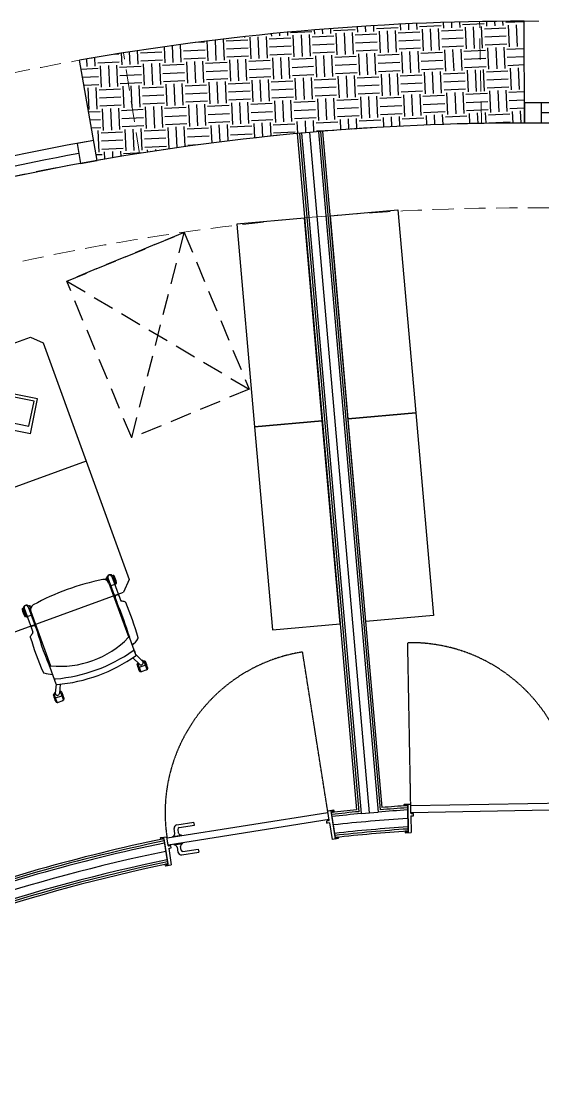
# Model space of a CAD drawing. Header units: millimetres. Extents: x 132785 to 150483, y 90225 to 103753.
# Drawn here: x 144563 to 144871, y 103128 to 103753 of the extents above; entities that cross this region are included whole.
import ezdxf

# ---------------------------------------------------------------- set-up
doc = ezdxf.new("R2010")
doc.units = ezdxf.units.MM
doc.linetypes.add('061-GZM-AP-100$0$HIDDEN', pattern=[0.375, 0.25, -0.125])
doc.layers.add('061-GZM-AP-100$0$A-kapi', color=2, linetype='Continuous')
doc.layers.add('061-GZM-AP-100$0$A-kiris', color=252, linetype='Continuous', lineweight=0)

msp = doc.modelspace()

# ---------------------------------------------------------------- linework, layer by layer
at = {"color": 253}
for p, q in [((144761.73, 103746.202), (144761.577, 103749.487)), ((144766.488, 103746.424), (144766.331, 103749.791)), ((144771.245, 103746.645), (144771.085, 103750.08)), ((144787.103, 103747.383), (144786.937, 103750.934)), ((144791.86, 103747.605), (144791.695, 103751.158)), ((144796.617, 103747.826), (144796.453, 103751.367)), ((144810.816, 103750.076), (144798.129, 103749.486)), ((144812.475, 103748.564), (144812.317, 103751.954)), ((144817.233, 103748.786), (144817.078, 103752.098)), ((144821.99, 103749.007), (144821.84, 103752.227)), ((144836.188, 103751.257), (144823.502, 103750.667)), ((144825.752, 103736.468), (144825.162, 103749.155)), ((144830.509, 103736.69), (144829.919, 103749.376)), ((144835.267, 103736.911), (144834.676, 103749.598)), ((144837.848, 103749.745), (144837.717, 103752.547)), ((144842.605, 103749.967), (144842.482, 103752.611)), ((144847.362, 103750.188), (144847.247, 103752.66)), ((144859.869, 103752.36), (144848.874, 103751.848)), ((144851.125, 103737.65), (144850.534, 103750.336)), ((144855.882, 103737.871), (144855.291, 103750.557)), ((144859.885, 103692.716), (144859.869, 103752.716)), ((144690.37, 103742.88), (144690.359, 103743.126)), ((144695.127, 103743.102), (144695.102, 103743.655)), ((144698.889, 103730.563), (144698.299, 103743.25)), ((144703.647, 103730.785), (144703.056, 103743.471)), ((144708.404, 103731.006), (144707.814, 103743.692)), ((144722.159, 103742.771), (144709.473, 103742.18)), ((144710.985, 103743.84), (144710.917, 103745.311)), ((144715.742, 103744.061), (144715.663, 103745.775)), ((144720.5, 103744.283), (144720.409, 103746.225)), ((144734.698, 103746.533), (144722.012, 103745.943)), ((144724.262, 103731.744), (144723.671, 103744.431)), ((144729.019, 103731.966), (144728.429, 103744.652)), ((144733.777, 103732.187), (144733.186, 103744.873)), ((144747.532, 103743.952), (144734.846, 103743.361)), ((144736.358, 103745.021), (144736.237, 103747.613)), ((144741.115, 103745.243), (144740.987, 103747.997)), ((144745.872, 103745.464), (144745.737, 103748.366)), ((144760.071, 103747.714), (144747.384, 103747.124)), ((144749.634, 103732.925), (144749.044, 103745.612)), ((144754.392, 103733.147), (144753.801, 103745.833)), ((144759.149, 103733.368), (144758.559, 103746.054)), ((144772.904, 103745.133), (144760.218, 103744.543)), ((144785.443, 103748.895), (144772.757, 103748.305)), ((144775.007, 103734.106), (144774.416, 103746.793)), ((144779.764, 103734.328), (144779.174, 103747.014)), ((144784.522, 103734.549), (144783.931, 103747.236)), ((144798.277, 103746.314), (144785.591, 103745.724)), ((144800.38, 103735.287), (144799.789, 103747.974)), ((144805.137, 103735.509), (144804.546, 103748.195)), ((144809.894, 103735.73), (144809.304, 103748.417)), ((144823.65, 103747.495), (144810.963, 103746.905)), ((144823.871, 103742.738), (144811.185, 103742.147)), ((144849.022, 103748.676), (144836.336, 103748.086)), ((144849.244, 103743.919), (144836.557, 103743.328)), ((144648.144, 103728.201), (144647.703, 103737.679)), ((144652.902, 103728.423), (144652.44, 103738.345)), ((144657.659, 103728.644), (144657.177, 103738.995)), ((144671.414, 103740.409), (144665.885, 103740.152)), ((144673.517, 103729.382), (144672.974, 103741.055)), ((144678.274, 103729.604), (144677.714, 103741.64)), ((144683.032, 103729.825), (144682.455, 103742.209)), ((144696.787, 103741.59), (144684.101, 103740.999)), ((144697.008, 103736.833), (144684.322, 103736.242)), ((144722.381, 103738.014), (144709.695, 103737.423)), ((144747.753, 103739.195), (144735.067, 103738.604)), ((144773.126, 103740.376), (144760.44, 103739.785)), ((144798.498, 103741.557), (144785.812, 103740.966)), ((144798.72, 103736.799), (144786.034, 103736.209)), ((144824.092, 103737.98), (144811.406, 103737.39)), ((144849.465, 103739.161), (144836.779, 103738.571)), ((144839.029, 103724.373), (144838.438, 103737.059)), ((144843.786, 103724.594), (144843.196, 103737.28)), ((144848.544, 103724.816), (144847.953, 103737.502)), ((144602.157, 103726.061), (144601.952, 103730.456)), ((144606.914, 103726.282), (144606.682, 103731.269)), ((144620.891, 103733.289), (144618.013, 103733.156)), ((144622.772, 103727.02), (144622.453, 103733.87)), ((144627.529, 103727.242), (144627.186, 103734.617)), ((144632.287, 103727.463), (144631.919, 103735.349)), ((144646.263, 103734.47), (144633.577, 103733.88)), ((144671.636, 103735.652), (144658.95, 103735.061)), ((144671.857, 103730.894), (144659.171, 103730.304)), ((144697.23, 103732.075), (144684.544, 103731.485)), ((144696.308, 103717.729), (144695.718, 103730.416)), ((144722.602, 103733.256), (144709.916, 103732.666)), ((144712.166, 103718.468), (144711.576, 103731.154)), ((144716.924, 103718.689), (144716.333, 103731.375)), ((144721.681, 103718.91), (144721.09, 103731.597)), ((144735.436, 103730.675), (144722.75, 103730.085)), ((144747.975, 103734.437), (144735.289, 103733.847)), ((144737.539, 103719.649), (144736.948, 103732.335)), ((144742.296, 103719.87), (144741.706, 103732.556)), ((144747.053, 103720.091), (144746.463, 103732.778)), ((144760.809, 103731.856), (144748.122, 103731.266)), ((144773.347, 103735.618), (144760.661, 103735.028)), ((144762.911, 103720.83), (144762.321, 103733.516)), ((144767.669, 103721.051), (144767.078, 103733.737)), ((144772.426, 103721.272), (144771.835, 103733.959)), ((144786.181, 103733.037), (144773.495, 103732.447)), ((144788.284, 103722.011), (144787.693, 103734.697)), ((144793.041, 103722.232), (144792.451, 103734.918)), ((144797.798, 103722.454), (144797.208, 103735.14)), ((144811.554, 103734.218), (144798.868, 103733.628)), ((144813.656, 103723.192), (144813.066, 103735.878)), ((144818.414, 103723.413), (144817.823, 103736.099)), ((144823.171, 103723.635), (144822.58, 103736.321)), ((144836.926, 103735.399), (144824.24, 103734.809)), ((144837.148, 103730.642), (144824.462, 103730.052)), ((144859.874, 103736.468), (144849.613, 103735.99)), ((144859.875, 103731.7), (144849.834, 103731.233)), ((144608.101, 103670.62), (144597.667, 103729.705)), ((144608.574, 103724.77), (144598.62, 103724.307)), ((144621.112, 103728.532), (144608.426, 103727.942)), ((144610.676, 103713.743), (144610.086, 103726.43)), ((144615.433, 103713.965), (144614.843, 103726.651)), ((144620.191, 103714.186), (144619.6, 103726.873)), ((144633.946, 103725.951), (144621.26, 103725.361)), ((144646.485, 103729.713), (144633.798, 103729.123)), ((144636.049, 103714.924), (144635.458, 103727.611)), ((144640.806, 103715.146), (144640.215, 103727.832)), ((144645.563, 103715.367), (144644.973, 103728.054)), ((144659.319, 103727.132), (144646.632, 103726.542)), ((144661.421, 103716.105), (144660.831, 103728.792)), ((144666.178, 103716.327), (144665.588, 103729.013)), ((144670.936, 103716.548), (144670.345, 103729.235)), ((144684.691, 103728.313), (144672.005, 103727.723)), ((144686.794, 103717.286), (144686.203, 103729.973)), ((144691.551, 103717.508), (144690.96, 103730.194)), ((144710.064, 103729.494), (144697.377, 103728.904)), ((144710.285, 103724.737), (144697.599, 103724.146)), ((144735.658, 103725.918), (144722.971, 103725.327)), ((144761.03, 103727.099), (144748.344, 103726.508)), ((144786.403, 103728.28), (144773.716, 103727.689)), ((144811.775, 103729.461), (144799.089, 103728.87)), ((144811.997, 103724.704), (144799.31, 103724.113)), ((144837.369, 103725.885), (144824.683, 103725.294)), ((144831.69, 103711.317), (144831.1, 103724.004)), ((144836.448, 103711.539), (144835.857, 103724.225)), ((144859.876, 103726.932), (144850.055, 103726.475)), ((144852.306, 103712.277), (144851.715, 103724.963)), ((144857.063, 103712.498), (144856.472, 103725.185)), ((144608.795, 103720.013), (144599.455, 103719.578)), ((144634.168, 103721.194), (144621.481, 103720.603)), ((144659.54, 103722.375), (144646.854, 103721.784)), ((144684.913, 103723.556), (144672.226, 103722.965)), ((144685.134, 103718.798), (144672.448, 103718.208)), ((144710.507, 103719.979), (144697.82, 103719.389)), ((144700.07, 103705.191), (144699.48, 103717.877)), ((144704.828, 103705.412), (144704.237, 103718.098)), ((144709.585, 103705.634), (144708.995, 103718.32)), ((144735.879, 103721.161), (144723.193, 103720.57)), ((144725.443, 103706.372), (144724.852, 103719.058)), ((144730.2, 103706.593), (144729.61, 103719.279)), ((144734.958, 103706.815), (144734.367, 103719.501)), ((144748.713, 103718.579), (144736.027, 103717.989)), ((144761.252, 103722.342), (144748.565, 103721.751)), ((144750.815, 103707.553), (144750.225, 103720.239)), ((144755.573, 103707.774), (144754.982, 103720.461)), ((144760.33, 103707.996), (144759.74, 103720.682)), ((144774.086, 103719.761), (144761.399, 103719.17)), ((144786.624, 103723.523), (144773.938, 103722.932)), ((144776.188, 103708.734), (144775.598, 103721.42)), ((144780.945, 103708.955), (144780.355, 103721.642)), ((144785.703, 103709.177), (144785.112, 103721.863)), ((144799.458, 103720.942), (144786.772, 103720.351)), ((144801.561, 103709.915), (144800.97, 103722.601)), ((144806.318, 103710.136), (144805.727, 103722.823)), ((144811.075, 103710.358), (144810.485, 103723.044)), ((144824.831, 103722.123), (144812.144, 103721.532)), ((144826.933, 103711.096), (144826.343, 103723.782)), ((144850.203, 103723.304), (144837.517, 103722.713)), ((144850.425, 103718.546), (144837.738, 103717.956)), ((144609.016, 103715.255), (144600.29, 103714.849)), ((144603.338, 103700.688), (144602.747, 103713.374)), ((144608.095, 103700.909), (144607.505, 103713.596)), ((144621.85, 103712.674), (144609.164, 103712.084)), ((144634.389, 103716.436), (144621.703, 103715.846)), ((144623.953, 103701.648), (144623.362, 103714.334)), ((144628.71, 103701.869), (144628.12, 103714.555)), ((144633.468, 103702.091), (144632.877, 103714.777)), ((144647.223, 103713.855), (144634.537, 103713.265)), ((144659.762, 103717.617), (144647.075, 103717.027)), ((144649.325, 103702.829), (144648.735, 103715.515)), ((144654.083, 103703.05), (144653.492, 103715.736)), ((144658.84, 103703.272), (144658.25, 103715.958)), ((144672.595, 103715.036), (144659.909, 103714.446)), ((144674.698, 103704.01), (144674.107, 103716.696)), ((144679.455, 103704.231), (144678.865, 103716.917)), ((144684.213, 103704.453), (144683.622, 103717.139)), ((144697.968, 103716.217), (144685.282, 103715.627)), ((144723.34, 103717.398), (144710.654, 103716.808)), ((144723.562, 103712.641), (144710.876, 103712.051)), ((144748.934, 103713.822), (144736.248, 103713.232)), ((144774.307, 103715.003), (144761.621, 103714.413)), ((144799.68, 103716.184), (144786.993, 103715.594)), ((144825.052, 103717.365), (144812.366, 103716.775)), ((144825.273, 103712.608), (144812.587, 103712.017)), ((144850.646, 103713.789), (144837.96, 103713.198)), ((144840.21, 103699), (144839.619, 103711.686)), ((144844.967, 103699.222), (144844.377, 103711.908)), ((144849.725, 103699.443), (144849.134, 103712.129)), ((144622.072, 103707.917), (144609.386, 103707.326)), ((144647.444, 103709.098), (144634.758, 103708.507)), ((144672.817, 103710.279), (144660.131, 103709.688)), ((144673.038, 103705.522), (144660.352, 103704.931)), ((144698.189, 103711.46), (144685.503, 103710.87)), ((144698.411, 103706.703), (144685.725, 103706.112)), ((144723.783, 103707.884), (144711.097, 103707.293)), ((144713.347, 103693.095), (144712.757, 103705.781)), ((144718.105, 103693.316), (144717.514, 103706.003)), ((144722.862, 103693.538), (144722.271, 103706.224)), ((144736.617, 103705.303), (144723.931, 103704.712)), ((144749.156, 103709.065), (144736.47, 103708.474)), ((144738.72, 103694.276), (144738.129, 103706.962)), ((144743.477, 103694.497), (144742.887, 103707.184)), ((144748.234, 103694.719), (144747.644, 103707.405)), ((144761.99, 103706.484), (144749.304, 103705.893)), ((144774.528, 103710.246), (144761.842, 103709.655)), ((144764.092, 103695.457), (144763.502, 103708.143)), ((144768.85, 103695.679), (144768.259, 103708.365)), ((144773.607, 103695.9), (144773.016, 103708.586)), ((144787.362, 103707.665), (144774.676, 103707.074)), ((144799.901, 103711.427), (144787.215, 103710.836)), ((144789.465, 103696.638), (144788.874, 103709.324)), ((144794.222, 103696.86), (144793.632, 103709.546)), ((144798.98, 103697.081), (144798.389, 103709.767)), ((144812.735, 103708.846), (144800.049, 103708.255)), ((144814.837, 103697.819), (144814.247, 103710.505)), ((144819.595, 103698.041), (144819.004, 103710.727)), ((144824.352, 103698.262), (144823.762, 103710.948)), ((144838.107, 103710.027), (144825.421, 103709.436)), ((144838.329, 103705.27), (144825.643, 103704.679)), ((144859.88, 103711.04), (144850.794, 103710.617)), ((144859.882, 103706.273), (144851.015, 103705.86)), ((144609.755, 103699.397), (144603.074, 103699.087)), ((144622.293, 103703.16), (144609.607, 103702.569)), ((144611.857, 103688.371), (144611.267, 103701.057)), ((144616.614, 103688.592), (144616.024, 103701.279)), ((144621.372, 103688.814), (144620.781, 103701.5)), ((144635.127, 103700.579), (144622.441, 103699.988)), ((144647.666, 103704.341), (144634.98, 103703.75)), ((144637.23, 103689.552), (144636.639, 103702.238)), ((144641.987, 103689.773), (144641.396, 103702.46)), ((144646.744, 103689.995), (144646.154, 103702.681)), ((144660.5, 103701.76), (144647.813, 103701.169)), ((144662.602, 103690.733), (144662.012, 103703.419)), ((144667.36, 103690.954), (144666.769, 103703.641)), ((144672.117, 103691.176), (144671.526, 103703.862)), ((144685.872, 103702.941), (144673.186, 103702.35)), ((144687.975, 103691.914), (144687.384, 103704.6)), ((144692.732, 103692.135), (144692.142, 103704.822)), ((144697.489, 103692.357), (144696.899, 103705.043)), ((144711.245, 103704.122), (144698.558, 103703.531)), ((144711.466, 103699.364), (144698.78, 103698.774)), ((144736.839, 103700.545), (144724.152, 103699.955)), ((144762.211, 103701.726), (144749.525, 103701.136)), ((144787.584, 103702.907), (144774.898, 103702.317)), ((144812.956, 103704.088), (144800.27, 103703.498)), ((144813.178, 103699.331), (144800.491, 103698.741)), ((144838.55, 103700.512), (144825.864, 103699.922)), ((144859.883, 103701.505), (144851.237, 103701.103)), ((144853.217, 103692.699), (144852.896, 103699.591)), ((144857.984, 103692.714), (144857.653, 103699.812)), ((144859.882, 103704.716), (144869.882, 103704.719)), ((144859.882, 103704.716), (144859.884, 103692.716)), ((144869.882, 103704.719), (144869.885, 103692.719)), ((144609.976, 103694.64), (144603.909, 103694.358)), ((144635.349, 103695.821), (144622.662, 103695.231)), ((144660.721, 103697.002), (144648.035, 103696.412)), ((144686.094, 103698.183), (144673.407, 103697.593)), ((144686.315, 103693.426), (144673.629, 103692.835)), ((144711.688, 103694.607), (144699.001, 103694.016)), ((144710.547, 103684.965), (144710.176, 103692.947)), ((144737.06, 103695.788), (144724.374, 103695.197)), ((144726.367, 103686.52), (144726.033, 103693.686)), ((144731.115, 103686.952), (144730.791, 103693.907)), ((144735.863, 103687.369), (144735.548, 103694.128)), ((144749.894, 103693.207), (144737.208, 103692.616)), ((144762.433, 103696.969), (144749.746, 103696.379)), ((144751.696, 103688.645), (144751.406, 103694.867)), ((144756.447, 103688.994), (144756.163, 103695.088)), ((144761.199, 103689.327), (144760.921, 103695.309)), ((144775.267, 103694.388), (144762.58, 103693.797)), ((144787.805, 103698.15), (144775.119, 103697.56)), ((144777.045, 103690.325), (144776.779, 103696.048)), ((144781.8, 103690.591), (144781.536, 103696.269)), ((144786.556, 103690.841), (144786.293, 103696.49)), ((144800.639, 103695.569), (144787.953, 103694.979)), ((144802.415, 103691.561), (144802.151, 103697.229)), ((144807.174, 103691.743), (144806.908, 103697.45)), ((144811.934, 103691.91), (144811.666, 103697.672)), ((144826.012, 103696.75), (144813.325, 103696.16)), ((144827.806, 103692.352), (144827.524, 103698.41)), ((144832.569, 103692.451), (144832.281, 103698.631)), ((144837.332, 103692.534), (144837.038, 103698.853)), ((144851.384, 103697.931), (144838.698, 103697.341)), ((144851.606, 103693.174), (144838.919, 103692.583)), ((144610.198, 103689.883), (144604.744, 103689.629)), ((144609.276, 103675.537), (144608.686, 103688.223)), ((144623.031, 103687.302), (144610.345, 103686.711)), ((144635.57, 103691.064), (144622.884, 103690.473)), ((144625.134, 103676.275), (144624.543, 103688.961)), ((144629.891, 103676.497), (144629.301, 103689.183)), ((144634.649, 103676.718), (144634.058, 103689.404)), ((144648.404, 103688.483), (144635.718, 103687.892)), ((144660.943, 103692.245), (144648.256, 103691.654)), ((144650.506, 103677.463), (144649.916, 103690.142)), ((144655.242, 103678.147), (144654.673, 103690.364)), ((144659.978, 103678.816), (144659.431, 103690.585)), ((144673.776, 103689.664), (144661.09, 103689.073)), ((144675.772, 103680.93), (144675.288, 103691.323)), ((144680.512, 103681.53), (144680.046, 103691.545)), ((144685.252, 103682.114), (144684.803, 103691.766)), ((144699.149, 103690.845), (144686.463, 103690.254)), ((144701.059, 103683.948), (144700.661, 103692.504)), ((144705.803, 103684.464), (144705.418, 103692.726)), ((144724.522, 103692.026), (144711.835, 103691.435)), ((144724.743, 103687.269), (144712.057, 103686.678)), ((144727.287, 103686.599), (144762.365, 103286.886)), ((144728.532, 103686.708), (144763.719, 103285.756)), ((144747.628, 103688.334), (144737.429, 103687.859)), ((144738.493, 103687.582), (144773.68, 103286.631)), ((144739.739, 103687.691), (144774.817, 103287.978)), ((144740.984, 103687.801), (144775.953, 103289.325)), ((144740.984, 103687.801), (144775.953, 103289.325)), ((144869.885, 103692.719), (144859.885, 103692.716)), ((144606.014, 103682.437), (144596.167, 103680.698)), ((144596.167, 103680.698), (144598.254, 103668.881)), ((144623.253, 103682.544), (144610.567, 103681.954)), ((144648.625, 103683.725), (144635.939, 103683.135)), ((144673.998, 103684.906), (144661.312, 103684.316)), ((144699.37, 103686.088), (144686.684, 103685.497)), ((144726.041, 103686.489), (144761.011, 103288.013)), ((144623.474, 103677.787), (144610.788, 103677.197)), ((144612.646, 103671.415), (144612.448, 103675.685)), ((144617.376, 103672.227), (144617.205, 103675.906)), ((144622.107, 103673.022), (144621.962, 103676.127)), ((144635.32, 103675.16), (144623.622, 103674.615)), ((144648.847, 103678.968), (144636.161, 103678.378)), ((144637.881, 103675.56), (144637.82, 103676.866)), ((144642.615, 103676.287), (144642.578, 103677.087)), ((144647.349, 103676.997), (144647.335, 103677.308)), ((144667.407, 103679.832), (144661.533, 103679.559)), ((144598.254, 103668.881), (144608.101, 103670.62)), ((144610.936, 103674.025), (144607.528, 103673.866)), ((144730.249, 103636.665), (144690.402, 103633.168)), ((144740.74, 103517.124), (144730.249, 103636.665)), ((144745.519, 103638.005), (144785.366, 103641.502)), ((144756.009, 103518.464), (144745.519, 103638.005)), ((144785.366, 103641.502), (144795.856, 103521.961)), ((144690.402, 103633.168), (144700.893, 103513.627)), ((144429.313, 103515.772), (144568.75, 103566.565)), ((144568.75, 103566.565), (144576.184, 103563.1)), ((144576.184, 103563.1), (144626.978, 103423.664)), ((144572.97, 103530.115), (144525.25, 103539.834)), ((144568.779, 103509.537), (144572.97, 103530.115)), ((144568.779, 103509.537), (144521.059, 103519.256)), ((144756.009, 103518.464), (144795.856, 103521.961)), ((144795.856, 103521.961), (144756.009, 103518.464)), ((144766.5, 103398.924), (144756.009, 103518.464)), ((144795.856, 103521.961), (144806.347, 103402.421)), ((144740.74, 103517.124), (144700.893, 103513.627)), ((144700.893, 103513.627), (144740.74, 103517.124)), ((144700.893, 103513.627), (144711.383, 103394.087)), ((144751.23, 103397.584), (144740.74, 103517.124)), ((144601.581, 103493.382), (144451.245, 103438.618)), ((144613.801, 103424.747), (144613.457, 103424.621)), ((144614.368, 103424.687), (144618.652, 103412.927)), ((144616.717, 103425.543), (144621.001, 103413.783)), ((144617.456, 103426.078), (144617.113, 103425.953)), ((144618.121, 103423.66), (144617.531, 103425.28)), ((144613.913, 103423.963), (144614.441, 103422.515)), ((144615.138, 103422.573), (144614.558, 103422.362)), ((144614.962, 103421.595), (144626.622, 103389.587)), ((144618.439, 103420.742), (144616.137, 103419.904)), ((144618.121, 103423.66), (144617.487, 103423.429)), ((144619.067, 103421.064), (144618.121, 103423.66)), ((144619.168, 103421.38), (144618.977, 103421.311)), ((144626.978, 103423.664), (144623.513, 103416.229)), ((144484.076, 103365.436), (144623.513, 103416.229)), ((144616.579, 103417.157), (144616.857, 103417.855)), ((144617.98, 103414.77), (144617.682, 103414.129)), ((144618.642, 103412.953), (144619.609, 103410.299)), ((144620.991, 103413.809), (144621.834, 103411.495)), ((144564.127, 103406.652), (144564.47, 103406.777)), ((144565.173, 103404.372), (144564.583, 103405.993)), ((144565.037, 103406.717), (144569.321, 103394.958)), ((144567.386, 103407.573), (144571.67, 103395.813)), ((144567.782, 103407.983), (144568.126, 103408.108)), ((144568.156, 103405.459), (144568.736, 103405.67)), ((144568.2, 103407.31), (144568.727, 103405.863)), ((144565.173, 103404.372), (144565.807, 103404.603)), ((144566.119, 103401.776), (144565.173, 103404.372)), ((144565.838, 103401.954), (144566.029, 103402.023)), ((144566.806, 103401.934), (144569.108, 103402.772)), ((144568.92, 103404.823), (144580.58, 103372.815)), ((144806.347, 103402.421), (144766.5, 103398.924)), ((144569.311, 103394.983), (144570.145, 103392.695)), ((144570.999, 103397.656), (144571.639, 103397.357)), ((144571.66, 103395.839), (144572.627, 103393.185)), ((144711.383, 103394.087), (144751.23, 103397.584)), ((144629.173, 103377.636), (144633.046, 103373.751)), ((144630.931, 103379.413), (144634.817, 103375.516)), ((144635.845, 103375.597), (144635.501, 103375.472)), ((144636.51, 103373.178), (144635.92, 103374.799)), ((144632.19, 103374.265), (144631.846, 103374.14)), ((144632.302, 103373.482), (144632.892, 103371.861)), ((144636.51, 103373.178), (144632.892, 103371.861)), ((144632.892, 103371.861), (144633.838, 103369.265)), ((144633.748, 103369.512), (144633.557, 103369.442)), ((144636.828, 103370.261), (144634.526, 103369.422)), ((144637.456, 103370.583), (144636.51, 103373.178)), ((144637.556, 103370.899), (144637.366, 103370.829)), ((144583.812, 103362.117), (144583.355, 103356.77)), ((144586.312, 103362.007), (144585.846, 103356.557)), ((144582.516, 103356.171), (144582.86, 103356.296)), ((144586.171, 103357.502), (144586.515, 103357.627)), ((144586.589, 103356.83), (144587.18, 103355.209)), ((144583.562, 103353.891), (144582.972, 103355.512)), ((144583.562, 103353.891), (144587.18, 103355.209)), ((144584.508, 103351.295), (144583.562, 103353.891)), ((144584.227, 103351.473), (144584.418, 103351.542)), ((144585.195, 103351.453), (144587.497, 103352.291)), ((144587.18, 103355.209), (144588.125, 103352.613)), ((144588.035, 103352.86), (144588.226, 103352.929)), ((144763.719, 103285.756), (144773.676, 103286.678))]:
    msp.add_line(p, q, dxfattribs=at)
at = {"color": 253, "ltscale": 12}
msp.add_line((144768.697, 103286.217), (144733.511, 103687.164), dxfattribs=at)
at = {"color": 253, "linetype": '061-GZM-AP-100$0$HIDDEN', "ltscale": 50}
for p, q in [((144590.123, 103599.511), (144659.406, 103628.231)), ((144659.406, 103628.231), (144590.123, 103599.511)), ((144628.416, 103507.134), (144659.406, 103628.231)), ((144659.406, 103628.231), (144697.699, 103535.853)), ((144628.416, 103507.134), (144590.123, 103599.511)), ((144590.123, 103599.511), (144697.699, 103535.853)), ((144697.699, 103535.853), (144628.416, 103507.134)), ((144697.699, 103535.853), (144628.416, 103507.134))]:
    msp.add_line(p, q, dxfattribs=at)
at = {"color": 253, "linetype": 'ByBlock'}
for p, q in [((144630.94, 103379.39), (144627.36, 103389.218)), ((144630.94, 103379.39), (144630.16, 103381.529)), ((144580.19, 103372.035), (144583.77, 103362.207)), ((144582.991, 103364.346), (144583.77, 103362.207))]:
    msp.add_line(p, q, dxfattribs=at)
at = {"color": 253}
msp.add_lwpolyline([(144523.661, 103523.012), (144567.854, 103514.012), (144570.847, 103528.71), (144526.654, 103537.711)], close=True, dxfattribs=at)
for centre, radius, start, end in [((144860.273, 102242.716), 1510, 90.01534, 100.01534), ((144860.273, 102242.716), 1462, 80.01534, 90.01534), ((144860.273, 102242.716), 1456, 85.408858, 89.621822), ((144860.273, 102242.716), 1450, 90.01534, 100.01534), ((144860.273, 102242.716), 1450, 80.01534, 90.01534), ((144860.273, 102242.716), 1462, 100.01534, 110.01534), ((144860.273, 102242.716), 1456, 100.408858, 104.621822), ((144860.273, 102242.716), 1450, 100.01534, 110.01534), ((144613.629, 103424.152), 0.5, 110.01534, 200.01534), ((144615.722, 103424.622), 1.925, 20.01534, 200.01534), ((144615.542, 103425.115), 1.25, 20.01534, 200.01534), ((144617.627, 103425.608), 0.5, 20.01534, 110.01534), ((144600.069, 103417.083), 20.016, 14.280825, 25.749855), ((144638.224, 103286.154), 140.089, 101.06338, 110.01534), ((144611.955, 103420.499), 3.2, 20.01534, 101.06338), ((144632.556, 103428.918), 20.016, 194.280825, 196.016188), ((144618.996, 103421.85), 0.5, 290.01534, 20.01534), ((144638.224, 103286.154), 140.089, 110.01534, 118.967299), ((144564.298, 103406.182), 0.5, 110.01534, 200.01534), ((144583.226, 103410.948), 20.016, 194.280825, 205.749855), ((144566.391, 103406.652), 1.925, 20.01534, 200.01534), ((144566.212, 103407.145), 1.25, 20.01534, 200.01534), ((144566.212, 103407.145), 1.25, 20.01534, 200.01534), ((144568.297, 103407.638), 0.5, 20.01534, 110.01534), ((144571.927, 103405.918), 3.2, 118.967299, 200.01534), ((144550.738, 103399.114), 20.016, 24.014492, 25.749855), ((144435.831, 103331.379), 200.007, 16.878492, 23.240307), ((144622.501, 103411.748), 0.713, 200.771792, 258.130903), ((144611.509, 103358.169), 53.981, 76.191742, 78.409322), ((144624.225, 103409.911), 0.7, 22.628637, 76.191742), ((144435.831, 103331.379), 204.808, 16.464972, 22.628637), ((144565.667, 103402.423), 0.5, 200.01534, 290.01534), ((144764.605, 103449.288), 200.007, 196.290372, 203.096429), ((144569.314, 103389.947), 0.7, 143.338937, 196.902042), ((144764.605, 103449.288), 204.808, 196.902042, 203.065707), ((144612.055, 103358.134), 53.981, 141.121357, 143.338937), ((144569.487, 103392.456), 0.7, 321.121357, 20.01534), ((144634.111, 103374.14), 1.925, 167.228363, 200.01534), ((144633.931, 103374.634), 1.25, 224.91534, 44.915139), ((144634.111, 103374.14), 1.925, 20.01534, 85.079126), ((144633.931, 103374.634), 1.25, 20.01534, 44.915139), ((144636.016, 103375.127), 0.5, 20.01534, 110.01534), ((144618.457, 103366.602), 20.016, 14.280825, 25.749855), ((144632.017, 103373.67), 0.5, 110.01534, 200.01534), ((144650.945, 103378.437), 20.016, 194.280825, 205.749855), ((144633.386, 103369.912), 0.5, 200.01534, 290.01534), ((144637.385, 103371.369), 0.5, 290.01534, 20.01534), ((144582.687, 103355.701), 0.5, 110.01534, 200.01534), ((144584.78, 103356.171), 1.925, 134.951554, 200.01534), ((144584.601, 103356.663), 1.25, 173.204123, 353.204123), ((144584.601, 103356.664), 1.25, 175.11554, 200.01534), ((144584.78, 103356.171), 1.925, 20.01534, 52.802316), ((144586.686, 103357.157), 0.5, 20.01534, 110.01534), ((144569.127, 103348.633), 20.016, 14.280825, 25.749855), ((144601.615, 103360.467), 20.016, 194.280825, 205.749855), ((144584.056, 103351.942), 0.5, 200.01534, 290.01534), ((144588.055, 103353.399), 0.5, 290.01534, 20.01534), ((144860.273, 102242.716), 1050, 95.424599, 96.2432), ((144860.273, 102242.716), 1047.5, 93.793345, 94.74185), ((144860.273, 102242.716), 1048.75, 93.790409, 94.673885), ((144860.273, 102242.716), 1050, 93.787563, 94.606081), ((144860.273, 102242.716), 1048.75, 95.356795, 96.240271), ((144860.273, 102242.716), 1047.5, 95.288829, 96.237335), ((144860.273, 102242.716), 1037.5, 93.817091, 96.213588), ((144860.273, 102242.716), 1036.25, 93.820092, 96.210588), ((144860.273, 102242.716), 1035, 93.8231, 96.20758), ((144860.273, 102242.716), 1047.5, 101.708595, 110.152084), ((144860.273, 102242.716), 1048.75, 101.705256, 110.08363), ((144860.273, 102242.716), 1050, 101.701926, 110.01534), ((144860.273, 102242.716), 1037.5, 101.735597, 128.295847), ((144860.273, 102242.716), 1036.25, 101.739009, 128.292513), ((144860.273, 102242.716), 1035, 101.730236, 128.301363)]:
    msp.add_arc(centre, radius, start, end, dxfattribs=at)
at = {"color": 253, "linetype": 'ByBlock'}
for centre, radius, start, end in [((144586.181, 103428.758), 56.227, 290.071883, 315.619821), ((144626.807, 103389.016), 0.6, 20.01534, 135.619821), ((144588.84, 103422.276), 54.717, 317.059598, 322.281158), ((144631.568, 103389.229), 0.7, 322.281158, 16.464972), ((144575.794, 103457.44), 92.612, 290.01534, 305.254506), ((144629.597, 103381.323), 0.6, 20.01534, 125.254506), ((144586.289, 103428.797), 56.227, 264.410858, 289.958796), ((144575.835, 103457.346), 95.909, 290.011783, 304.907535), ((144630.376, 103379.185), 0.6, 304.907535, 20.01534), ((144576.814, 103369.322), 0.7, 203.065707, 257.249521), ((144588.736, 103422.007), 54.717, 257.249521, 262.670954), ((144580.754, 103372.241), 0.6, 84.410858, 200.01534), ((144575.794, 103457.44), 92.612, 274.775956, 290.01534), ((144583.555, 103364.552), 0.6, 94.775956, 200.01534), ((144584.334, 103362.413), 0.6, 200.01534, 275.122932), ((144575.823, 103457.342), 95.909, 275.122932, 290.018896)]:
    msp.add_arc(centre, radius, start, end, dxfattribs=at)
at = {"color": 253, "ltscale": 12}
for start, end in [(93.817091, 96.213588), (101.722031, 128.309106)]:
    msp.add_arc((144860.273, 102242.716), 1042.5, start, end, dxfattribs=at)
at = {"color": 253}
msp.add_ellipse((144619.817, 103413.381), major_axis=(-1.175, -0.428), ratio=0.959336, start_param=3.1415927, end_param=6.2831853, dxfattribs=at)
at = {"color": 253, "extrusion": (0, 0, -1)}
msp.add_ellipse((144570.486, 103395.411), major_axis=(-1.175, -0.428), ratio=0.959336, start_param=0, end_param=3.1415927, dxfattribs=at)
at = {"color": 253}
for points, knots in [([(144616.137, 103419.904), (144616.096, 103419.889), (144616.053, 103419.873), (144615.968, 103419.842), (144615.926, 103419.827), (144615.844, 103419.798), (144615.805, 103419.784), (144615.733, 103419.76), (144615.699, 103419.75), (144615.659, 103419.738), (144615.648, 103419.735), (144615.638, 103419.732)], [43.1145222, 43.1145222, 43.1145222, 43.1145222, 44.4334591, 44.4334591, 45.752396, 45.752396, 47.0713328, 47.0713328, 48.3902697, 48.3902697, 48.8662742, 48.8662742, 48.8662742, 48.8662742]), ([(144619.067, 103421.064), (144619.071, 103421.053), (144619.07, 103421.042), (144619.06, 103421.019), (144619.05, 103421.007), (144619.022, 103420.983), (144619.003, 103420.97), (144618.957, 103420.944), (144618.93, 103420.931), (144618.873, 103420.906), (144618.841, 103420.892), (144618.77, 103420.864), (144618.731, 103420.849), (144618.65, 103420.819), (144618.608, 103420.804), (144618.523, 103420.773), (144618.48, 103420.757), (144618.439, 103420.742)], [32.4963648, 32.4963648, 32.4963648, 32.4963648, 33.8319673, 33.8319673, 35.1675698, 35.1675698, 36.5031723, 36.5031723, 37.8387748, 37.8387748, 39.1577116, 39.1577116, 40.4766485, 40.4766485, 41.7955854, 41.7955854, 43.1145222, 43.1145222, 43.1145222, 43.1145222]), ([(144566.119, 103401.776), (144566.122, 103401.766), (144566.13, 103401.758), (144566.152, 103401.746), (144566.167, 103401.743), (144566.205, 103401.743), (144566.228, 103401.746), (144566.28, 103401.755), (144566.308, 103401.763), (144566.369, 103401.78), (144566.402, 103401.79), (144566.475, 103401.814), (144566.514, 103401.828), (144566.595, 103401.857), (144566.637, 103401.872), (144566.722, 103401.903), (144566.765, 103401.919), (144566.806, 103401.934)], [32.4963648, 32.4963648, 32.4963648, 32.4963648, 33.8319673, 33.8319673, 35.1675698, 35.1675698, 36.5031723, 36.5031723, 37.8387748, 37.8387748, 39.1577116, 39.1577116, 40.4766485, 40.4766485, 41.7955854, 41.7955854, 43.1145222, 43.1145222, 43.1145222, 43.1145222]), ([(144634.526, 103369.422), (144634.484, 103369.407), (144634.442, 103369.392), (144634.357, 103369.361), (144634.314, 103369.346), (144634.233, 103369.317), (144634.194, 103369.303), (144634.122, 103369.279), (144634.088, 103369.268), (144634.028, 103369.251), (144633.999, 103369.244), (144633.948, 103369.234), (144633.925, 103369.232), (144633.887, 103369.232), (144633.872, 103369.235), (144633.849, 103369.246), (144633.842, 103369.255), (144633.838, 103369.265)], [43.1145222, 43.1145222, 43.1145222, 43.1145222, 44.4334591, 44.4334591, 45.752396, 45.752396, 47.0713328, 47.0713328, 48.3902697, 48.3902697, 49.7258722, 49.7258722, 51.0614747, 51.0614747, 52.3970772, 52.3970772, 53.7326797, 53.7326797, 53.7326797, 53.7326797]), ([(144637.456, 103370.583), (144637.459, 103370.572), (144637.459, 103370.561), (144637.449, 103370.538), (144637.439, 103370.526), (144637.41, 103370.502), (144637.391, 103370.489), (144637.346, 103370.463), (144637.319, 103370.45), (144637.262, 103370.425), (144637.229, 103370.411), (144637.158, 103370.383), (144637.12, 103370.368), (144637.039, 103370.338), (144636.997, 103370.323), (144636.912, 103370.292), (144636.869, 103370.276), (144636.828, 103370.261)], [32.4963648, 32.4963648, 32.4963648, 32.4963648, 33.8319673, 33.8319673, 35.1675698, 35.1675698, 36.5031723, 36.5031723, 37.8387748, 37.8387748, 39.1577116, 39.1577116, 40.4766485, 40.4766485, 41.7955854, 41.7955854, 43.1145222, 43.1145222, 43.1145222, 43.1145222]), ([(144584.508, 103351.295), (144584.512, 103351.285), (144584.519, 103351.277), (144584.541, 103351.265), (144584.557, 103351.263), (144584.595, 103351.262), (144584.617, 103351.265), (144584.669, 103351.274), (144584.697, 103351.282), (144584.758, 103351.299), (144584.791, 103351.309), (144584.864, 103351.333), (144584.903, 103351.347), (144584.984, 103351.376), (144585.026, 103351.391), (144585.111, 103351.422), (144585.154, 103351.438), (144585.195, 103351.453)], [32.4963648, 32.4963648, 32.4963648, 32.4963648, 33.8319673, 33.8319673, 35.1675698, 35.1675698, 36.5031723, 36.5031723, 37.8387748, 37.8387748, 39.1577116, 39.1577116, 40.4766485, 40.4766485, 41.7955854, 41.7955854, 43.1145222, 43.1145222, 43.1145222, 43.1145222]), ([(144587.497, 103352.291), (144587.539, 103352.306), (144587.581, 103352.322), (144587.666, 103352.353), (144587.709, 103352.368), (144587.789, 103352.399), (144587.828, 103352.413), (144587.899, 103352.441), (144587.932, 103352.455), (144587.989, 103352.481), (144588.015, 103352.493), (144588.061, 103352.519), (144588.08, 103352.532), (144588.109, 103352.556), (144588.119, 103352.568), (144588.129, 103352.592), (144588.129, 103352.603), (144588.125, 103352.613)], [43.1145222, 43.1145222, 43.1145222, 43.1145222, 44.4334591, 44.4334591, 45.752396, 45.752396, 47.0713328, 47.0713328, 48.3902697, 48.3902697, 49.7258722, 49.7258722, 51.0614747, 51.0614747, 52.3970772, 52.3970772, 53.7326797, 53.7326797, 53.7326797, 53.7326797])]:
    msp.add_open_spline(points, degree=3, knots=knots, dxfattribs=at)
at = {"layer": '061-GZM-AP-100$0$A-kapi', "color": 253, "linetype": '061-GZM-AP-100$0$HIDDEN'}
for p, q in [((144744.113, 103286.177), (144729.141, 103381.002)), ((144792.913, 103290.46), (144791.14, 103386.443))]:
    msp.add_line(p, q, dxfattribs=at)
at = {"layer": '061-GZM-AP-100$0$A-kapi', "color": 253}
for p, q in [((144744.799, 103281.831), (144743.989, 103286.963)), ((144746.733, 103287.346), (144746.838, 103286.678)), ((144747.836, 103286.836), (144747.723, 103287.553)), ((144789.132, 103290.46), (144789.119, 103291.185)), ((144789.838, 103290.403), (144789.204, 103290.391)), ((144790.073, 103290.407), (144789.838, 103290.403)), ((144790.13, 103291.154), (144790.142, 103290.478)), ((144792.994, 103286.06), (144792.898, 103291.255)), ((144743.524, 103280.161), (144743.352, 103281.248)), ((144744.282, 103281.547), (144743.477, 103281.42)), ((144744.633, 103281.602), (144744.05, 103281.51)), ((144746.918, 103286.62), (144747.15, 103286.656)), ((144747.15, 103286.656), (144747.778, 103286.756)), ((144793.024, 103284.461), (144794.393, 103284.486)), ((144793.024, 103284.461), (144793.207, 103274.538)), ((144793.198, 103285.864), (144793.788, 103285.875)), ((144793.553, 103285.871), (144794.368, 103285.886)), ((144794.541, 103284.639), (144794.52, 103285.738)), ((144745.049, 103280.25), (144743.696, 103280.037)), ((144745.049, 103280.25), (144746.597, 103270.448)), ((144789.547, 103275.325), (144789.56, 103274.621)), ((144790.25, 103275.408), (144789.616, 103275.396)), ((144789.713, 103274.474), (144793.207, 103274.538)), ((144790.485, 103275.412), (144790.25, 103275.408)), ((144790.569, 103274.689), (144790.557, 103275.343)), ((144791.424, 103274.705), (144790.569, 103274.689)), ((144645.543, 103270.684), (144645.43, 103271.401)), ((144645.555, 103271.573), (144648.992, 103272.116)), ((144646.25, 103270.725), (144645.623, 103270.626)), ((144646.483, 103270.762), (144646.25, 103270.725)), ((144646.435, 103271.509), (144646.541, 103270.842)), ((144649.982, 103255.395), (144647.413, 103271.664)), ((144649.974, 103266.859), (144649.164, 103271.991)), ((144649.919, 103267.204), (144649.164, 103271.991)), ((144750.049, 103270.993), (144746.597, 103270.448)), ((144748.324, 103270.923), (144749.168, 103271.056)), ((144749.168, 103271.056), (144749.066, 103271.702)), ((144749.124, 103271.782), (144749.357, 103271.819)), ((144749.357, 103271.819), (144749.984, 103271.918)), ((144750.064, 103271.86), (144750.174, 103271.164)), ((144650.203, 103266.692), (144651.358, 103266.875)), ((144650.224, 103265.278), (144651.577, 103265.492)), ((144650.224, 103265.278), (144651.771, 103255.475)), ((144651.702, 103265.663), (144651.53, 103266.75)), ((144648.038, 103255.751), (144648.148, 103255.055)), ((144648.328, 103255.867), (144648.096, 103255.831)), ((144648.955, 103255.966), (144648.328, 103255.867)), ((144649.137, 103255.262), (144649.035, 103255.908)), ((144648.319, 103254.93), (144651.771, 103255.475)), ((144649.982, 103255.395), (144649.137, 103255.262))]:
    msp.add_line(p, q, dxfattribs=at)
at = {"layer": '061-GZM-AP-100$0$A-kapi', "color": 253, "ltscale": 3}
for p, q in [((144747.551, 103287.677), (144744.114, 103287.135)), ((144746.733, 103287.346), (144745.755, 103287.191)), ((144745.755, 103287.191), (144748.324, 103270.923)), ((144789.266, 103291.338), (144792.745, 103291.402)), ((144790.13, 103291.154), (144791.119, 103291.172)), ((144790.913, 103290.423), (144791.19, 103275.425)), ((144791.119, 103291.172), (144791.424, 103274.705)), ((144792.913, 103290.46), (144888.897, 103292.232)), ((144792.987, 103286.451), (144888.971, 103288.223)), ((144744.113, 103286.177), (144649.288, 103271.205)), ((144744.738, 103282.216), (144649.913, 103267.244)), ((144655.113, 103279.203), (144665.097, 103280.779)), ((144665.378, 103279), (144665.097, 103280.779)), ((144746.089, 103286.489), (144748.428, 103271.672)), ((144653.902, 103274.038), (144653.448, 103276.913)), ((144655.55, 103276.435), (144655.879, 103274.35)), ((144656.382, 103277.579), (144665.378, 103279)), ((144646.435, 103271.509), (144647.413, 103271.664)), ((144647.312, 103270.893), (144649.652, 103256.076)), ((144652.667, 103272.231), (144657.61, 103273.011)), ((144653.443, 103267.319), (144658.386, 103268.099)), ((144655.174, 103265.98), (144655.628, 103263.104)), ((144657.48, 103264.207), (144657.151, 103266.292)), ((144657.917, 103261.439), (144667.902, 103263.016)), ((144658.625, 103263.375), (144667.621, 103264.795)), ((144667.621, 103264.795), (144667.902, 103263.016))]:
    msp.add_line(p, q, dxfattribs=at)
at = {"layer": '061-GZM-AP-100$0$A-kapi', "color": 253, "linetype": '061-GZM-AP-100$0$HIDDEN'}
for centre, start, end in [((144744.113, 103286.177), 98.972521, 188.972508), ((144792.913, 103290.46), 1.058172, 91.058159)]:
    msp.add_arc(centre, 96, start, end, dxfattribs=at)
at = {"layer": '061-GZM-AP-100$0$A-kapi', "color": 253, "ltscale": 3}
for centre, radius, start, end in [((144744.137, 103286.986), 0.15, 98.972521, 188.972521), ((144792.748, 103291.253), 0.15, 1.058159, 91.058159), ((144655.425, 103277.226), 2.002, 98.972521, 188.972521), ((144656.538, 103276.591), 1.001, 98.972521, 188.972521), ((144653.221, 103271.575), 0.859, 130.209865, 172.208834), ((144651.486, 103274.402), 2.472, 298.543357, 347.031061), ((144653.407, 103273.96), 0.5, 347.031061, 8.972521), ((144656.373, 103274.428), 0.5, 188.972521, 210.913982), ((144658.065, 103275.441), 2.472, 210.913982, 259.401686), ((144657.285, 103272.217), 0.859, 25.736208, 67.735178), ((144657.831, 103268.755), 0.859, 310.209865, 352.208834), ((144653.768, 103268.113), 0.859, 205.736208, 247.735178), ((144652.988, 103264.889), 2.472, 30.913982, 79.401686), ((144654.68, 103265.902), 0.5, 8.972521, 30.913982), ((144657.605, 103263.416), 2.002, 188.972521, 278.972521), ((144657.645, 103266.37), 0.5, 167.031061, 188.972521), ((144659.567, 103265.927), 2.472, 118.543357, 167.031061), ((144658.469, 103264.363), 1.001, 188.972521, 278.972521)]:
    msp.add_arc(centre, radius, start, end, dxfattribs=at)
at = {"layer": '061-GZM-AP-100$0$A-kapi', "color": 253}
for centre, radius, start, end in [((144747.575, 103287.529), 0.15, 8.972521, 98.972521), ((144789.269, 103291.188), 0.15, 91.058159, 181.058159), ((144789.202, 103290.461), 0.07, 181.058159, 271.058159), ((144790.072, 103290.477), 0.07, 271.058159, 1.058159), ((144743.501, 103281.271), 0.15, 98.972521, 188.972521), ((144744.602, 103281.8), 0.2, 278.972521, 8.972521), ((144746.907, 103286.689), 0.07, 188.972521, 278.972521), ((144747.767, 103286.825), 0.07, 278.972521, 8.972521), ((144793.194, 103286.064), 0.2, 181.058159, 271.058159), ((144794.37, 103285.736), 0.15, 1.058159, 91.058159), ((144794.391, 103284.636), 0.15, 271.058159, 1.058159), ((144743.672, 103280.185), 0.15, 188.972521, 278.972521), ((144789.617, 103275.326), 0.07, 91.058159, 181.058159), ((144789.71, 103274.624), 0.15, 181.058159, 271.058159), ((144790.487, 103275.342), 0.07, 1.058159, 91.058159), ((144645.578, 103271.425), 0.15, 98.972521, 188.972521), ((144645.612, 103270.695), 0.07, 188.972521, 278.972521), ((144646.472, 103270.831), 0.07, 278.972521, 8.972521), ((144649.016, 103271.967), 0.15, 8.972521, 98.972521), ((144749.135, 103271.713), 0.07, 98.972521, 188.972521), ((144749.995, 103271.849), 0.07, 8.972521, 98.972521), ((144750.025, 103271.141), 0.15, 278.972521, 8.972521), ((144650.172, 103266.89), 0.2, 188.972521, 278.972521), ((144651.382, 103266.726), 0.15, 8.972521, 98.972521), ((144651.553, 103265.64), 0.15, 278.972521, 8.972521), ((144648.107, 103255.762), 0.07, 98.972521, 188.972521), ((144648.966, 103255.897), 0.07, 8.972521, 98.972521), ((144648.296, 103255.079), 0.15, 188.972521, 278.972521)]:
    msp.add_arc(centre, radius, start, end, dxfattribs=at)
at = {"layer": '061-GZM-AP-100$0$A-kiris', "color": 253, "linetype": '061-GZM-AP-100$0$HIDDEN', "ltscale": 50}
for p, q in [((144834.579, 103692.488), (144833.516, 103752.479)), ((144633.06, 103674.803), (144623.658, 103734.062))]:
    msp.add_line(p, q, dxfattribs=at)
for radius in [1450, 1400]:
    msp.add_circle((144860.273, 102242.716), radius, dxfattribs=at)
for start, end in [(79.01534, 91.01534), (99.01534, 111.01534)]:
    msp.add_arc((144860.273, 102242.716), 1510, start, end, dxfattribs=at)

doc.saveas('drawing.dxf')
